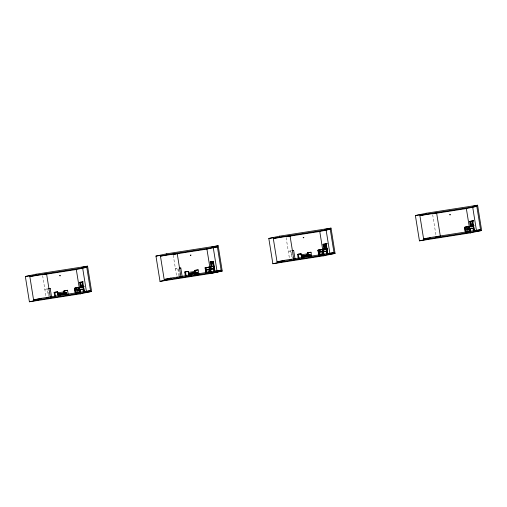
<?xml version="1.0" encoding="UTF-8"?>
<svg xmlns="http://www.w3.org/2000/svg" width="507" height="507" viewBox="0 0 507 507"><rect width="100%" height="100%" fill="white"/><g stroke="black" fill="none" stroke-linecap="round" stroke-linejoin="round"><path stroke-width="0.38" stroke-dasharray="2.54 1.9" d="M291.367 250.864L288.312 251.339L290.606 250.851L291.772 258.145M432.674 214.626L436.039 235.635M291.595 252.321L292.533 258.158M286.1 237.53L289.484 258.633M179.681 275.795L178.508 268.501L175.46 268.976L177.754 268.488L178.92 275.783M173.248 255.167L176.626 276.271M48.837 294.744L47.899 288.908L44.85 289.383L47.138 288.895L48.311 296.189M42.639 275.574L46.017 296.677"/><path stroke-width="0.76" d="M80.892 293.737L29.4 301.779L25.35 276.492L36.073 274.211L87.565 266.162L91.615 291.455L80.207 293.832M41.187 298.699L33.57 299.891L29.831 276.543L36.231 275.181L86.779 267.284L90.671 291.601M43.868 274.502L46.587 273.926L50.326 297.267M81.437 267.468L87.565 266.162M44.052 274.553L76.31 269.515L86.779 267.284M155.96 256.086L166.683 253.804L218.175 245.756L222.224 271.042L211.501 273.33L160.009 281.372L155.96 256.086L159.863 255.477M171.036 278.406L164.186 279.477L160.446 256.136L166.841 254.774L217.389 246.877L221.286 271.188L210.817 273.419M173.8 254.241L177.197 253.519L180.936 276.86L179.415 277.101M211.28 247.226L218.175 245.756M173.888 254.267L206.919 249.102L217.389 246.877M324.353 255.693L272.861 263.741L268.811 238.448L279.534 236.167L331.027 228.125L335.076 253.411L323.669 255.788M284.649 260.655L277.037 261.846L273.298 238.499L279.693 237.143L330.241 229.24L334.138 253.557M287.336 236.465L290.048 235.882L293.787 259.229M324.898 229.424L331.027 228.125M48.666 288.743L50.193 288.42L51.594 297.172M80.353 287.26L79.574 282.399L83.059 281.708M84.244 286.252L81.177 286.905L80.467 282.481L82.121 282.133L82.869 286.55M287.513 236.509L319.771 231.471L330.241 229.24M54.693 296.069L54.11 292.425L57.69 291.823L58.394 296.196M470.927 232.789L419.435 240.838L415.385 215.545L426.108 213.263L477.6 205.221L481.65 230.508L470.243 232.884M57.69 291.823L54.11 292.425M74.497 288.242L83.535 286.582L74.497 288.242L75.353 293.591M75.48 293.559L74.656 288.407L78.743 287.539L79.574 292.691L80.169 292.59L79.346 287.437L83.44 286.804L84.263 291.956M83.839 286.569L81.152 287.133L80.372 282.272M64.56 294.58L63.964 290.885L67.545 290.283L68.249 294.656M83.44 286.804L74.656 288.407M67.545 290.283L63.964 290.885M428.181 238.227L423.611 238.943L419.872 215.595L426.267 214.239L476.814 206.336L480.712 230.653M64.123 291.855L57.551 292.881L57.76 294.18M433.232 213.701L436.622 212.978L440.361 236.325L438.84 236.56M76.481 293.382L75.936 289.979L81.412 289.047M66.607 292.583L57.316 294.161L66.607 292.583L66.829 294.801M179.275 268.336L180.803 268.013L182.203 276.765M58.102 294.244L66.645 292.824L64.395 293.306M79.111 292.894L78.648 289.979L80.087 289.668L82.933 289.224L83.401 292.14M210.963 266.853L210.183 261.986L213.371 261.308L215.006 271.524M213.669 261.301L210.982 261.865L211.761 266.726M82.933 289.224L78.648 289.979M213.777 261.428L211.185 261.98L211.92 266.549L213.472 266.219M473.772 206.032L477.6 205.221M33.57 299.891L39.971 298.528L90.519 290.625L87.781 291.208M58.197 294.732L66.601 293.338L57.861 294.827M433.32 213.726L466.345 208.567L476.814 206.336M29.4 301.779L40.123 299.498L91.615 291.455M60.263 295.828L60.156 294.339M79.574 292.691L80.169 292.59M84.999 291.804L86.412 291.5L82.673 268.159M185.423 276.391L184.719 272.012L185.486 271.853L188.3 271.41L189.003 275.789M188.3 271.41L184.719 272.012M205.962 273.178L205.107 267.829L214.144 266.175M211.787 266.492L213.441 266.15L212.731 261.726L211.216 262.049M206.096 273.153L205.265 268L209.359 267.126L210.183 272.284M209.803 267.1L214.448 266.162M195.277 274.851L194.58 270.472L195.341 270.313L198.155 269.87L198.858 274.249M213.58 266.467L214.537 271.594M205.265 268L214.049 266.397L214.879 271.549M198.155 269.87L194.58 270.472M194.732 271.448L188.16 272.474M292.127 250.699L293.654 250.376L295.055 259.128M323.815 249.216L323.041 244.355L327.021 243.55M324.036 244.342L325.076 244.12M326.628 243.791L325.589 244.013L326.324 248.582M326.331 248.506L324.638 248.861L323.929 244.437L327.135 243.759M206.983 272.297L206.545 269.572L212.021 268.634L210.627 268.932M197.217 272.177L188.674 273.596L197.217 272.177L197.464 273.717M188.718 273.837L197.261 272.417L195.005 272.899M210.443 272.329L209.721 272.487L209.258 269.566L210.697 269.261L211.166 272.177M214.011 271.733L213.542 268.818L209.258 269.566M164.186 279.477L170.58 278.115L221.128 270.218L217.706 270.947M197.445 274.388L197.21 272.931L188.129 274.464L196.532 273.077M188.471 274.42L188.522 273.907M196.868 272.975L196.976 274.464M160.009 281.372L170.732 279.091L222.224 271.042M214.905 271.543L216.318 271.245M298.154 258.025L297.571 254.381L301.152 253.779L301.855 258.152M301.152 253.779L297.571 254.381M318.821 255.547L317.959 250.198L327.002 248.538L322.655 249.463M324.772 248.918L327.357 248.367M318.947 255.522L318.117 250.363L322.211 249.495L323.035 254.647L323.631 254.546L322.807 249.393L326.901 248.76L327.731 253.912M308.022 256.536L307.432 252.841L311.013 252.239L311.71 256.612M327.3 248.525L324.613 249.089L323.834 244.228M326.901 248.76L318.117 250.363M311.013 252.239L307.432 252.841M307.584 253.811L300.581 254.907M319.942 255.344L319.397 251.935L324.873 251.003M301.532 255.959L310.075 254.539L310.297 256.757M301.57 256.206L310.113 254.78M310.075 254.539L301.557 255.997M322.579 254.85L322.11 251.935L323.548 251.624L324.017 254.546M326.863 254.102L326.394 251.18L322.11 251.935M277.037 261.846L283.432 260.484L333.98 252.581L330.558 253.31M307.857 255.262L309.359 254.945M301.665 256.688L310.062 255.294L301.323 256.783M470.395 226.312L469.615 221.451L473.595 220.646M473.202 220.887L470.616 221.439L471.345 226.014L473.931 225.463M473.57 220.881L470.642 221.508M272.861 263.741L283.584 261.454L335.076 253.411M303.725 257.784L303.617 256.295M323.631 254.546L322.648 249.229M328.46 253.76L329.873 253.456L326.134 230.115M465.394 232.643L464.532 227.294L473.576 225.634M471.212 225.957L472.866 225.615L472.156 221.185M465.521 232.618L464.697 227.459L468.785 226.591L469.736 231.718L468.88 226.369M469.228 226.559L473.734 225.647M473.874 225.621L471.333 226.166L470.553 221.305L469.615 221.451M464.697 227.459L473.481 225.856L474.184 230.273M466.408 231.756L465.971 229.031L471.453 228.099L470.052 228.397M473.437 231.198L472.968 228.277L469.406 228.879L469.869 231.794L469.152 231.946L468.683 229.031L470.122 228.72L470.591 231.642M472.968 228.277L468.683 229.031M423.611 238.943L430.006 237.58L480.554 229.677L477.138 230.406M419.435 240.838L430.164 238.55L481.65 230.508M474.33 231.008L475.743 230.704M25.35 276.492L30.033 275.764M268.811 238.448L273.495 237.72M415.385 215.545L419.289 214.936M420.848 214.695L422.407 214.448M29.831 276.543L46.587 273.926M160.446 256.136L177.197 253.519M273.298 238.499L290.048 235.882M419.872 215.595L436.622 212.978M79.574 282.399L80.512 282.247L81.291 287.114M210.183 261.986L211.127 261.84L211.901 266.701M323.041 244.355L323.979 244.209L324.759 249.07M212.769 261.713L213.479 266.143M325.621 244.082L326.153 248.538M48.666 288.66L50.193 288.42M179.275 268.247L180.803 268.013M292.127 250.616L293.654 250.376M472.904 225.602L472.055 221.198M205.107 267.829L209.828 267.056M214.049 266.397L209.955 267.024L210.779 272.183M317.959 250.198L322.68 249.419M464.532 227.294L469.254 226.515M473.481 225.856L469.381 226.49L470.204 231.642M75.936 289.979L80.017 289.345M206.545 269.572L209.942 269.04M319.397 251.935L323.479 251.301M465.971 229.031L469.374 228.505M213.542 268.818L209.974 269.413L210.329 271.6M326.394 251.18L322.832 251.783L323.181 253.969M46.517 297.863L48.038 297.628M176.366 277.576L177.887 277.335M289.979 259.818L291.506 259.584M435.792 237.035L437.319 236.801M66.962 294.77L66.487 294.846L66.259 293.388M303.851 257.752L303.382 257.829L303.034 255.642M310.423 256.726L309.954 256.802L309.72 255.344M472.714 207.211L476.453 230.552M472.797 220.773L474.432 230.983M473.139 225.9L473.963 231.059M472.169 221.109L473.836 231.084M470.414 221.325L471.187 226.185M466.345 208.567L470.078 231.674M468.791 226.825L469.146 229.037M467.372 228.733L467.917 232.143M465.99 232.542L465.166 227.39L465.743 231.832M426.108 213.263L426.267 214.239M430.006 237.58L430.164 238.55M326.223 243.677L327.858 253.887M326.559 248.804L327.389 253.963M326.4 248.639L327.262 253.988M325.481 244.101L326.191 248.531M319.771 231.471L323.022 251.757M322.306 249.273L323.162 254.622M320.798 251.637L321.343 255.046M318.586 250.293L319.416 255.446M318.58 251.054L319.29 255.471M309.593 255.37L309.828 256.827M308.193 252.676L308.896 257.055M307.476 255.319L307.553 255.801M307.115 253.887L307.324 255.179M303.414 255.839L303.49 256.327M303.021 256.396L303.256 257.854M301.373 256.269L301.456 256.757M298.338 254.216L299.035 258.595M279.534 236.167L279.693 237.143M283.432 260.484L283.584 261.454M213.282 247.752L217.021 271.093M212.737 261.65L214.404 271.625M209.961 267.265L210.196 268.735M206.919 249.102L210.532 271.473M209.454 266.904L210.31 272.253M207.946 269.274L208.491 272.677M206.564 273.083L205.734 267.924L206.317 272.373M195.341 270.313L196.044 274.686M195.17 273.362L195.404 274.826M194.625 272.95L194.935 274.895M194.263 271.518L194.574 273.463M190.765 273.932L191 275.39M190.556 273.469L190.638 273.957M190.176 273.273L190.423 274.813M190.169 274.034L190.404 275.491M185.486 271.853L186.183 276.226M166.683 253.804L166.841 254.774M170.58 278.115L170.732 279.091M82.755 281.721L84.396 291.931M83.097 286.848L83.921 292.007M82.939 286.683L83.794 292.032M82.128 282.057L82.863 286.626M80.087 289.668L80.556 292.59M79.187 287.266L80.043 292.621M76.31 269.515L79.561 289.801M79.365 289.82L79.833 292.742M78.845 287.317L79.7 292.666M77.337 289.681L77.882 293.084M75.125 288.337L75.955 293.49M74.998 288.363L75.708 292.78M66.132 293.414L66.36 294.871M64.731 290.72L65.435 295.099M63.654 291.931L63.863 293.223M59.566 293.686L59.921 295.873M59.56 294.44L59.788 295.898M54.876 292.26L55.574 296.639M36.073 274.211L36.231 275.181M39.971 298.528L40.123 299.498M59.744 275.637C60.016 276.6 61.055 274.762 59.744 275.637M190.353 255.224C190.626 256.193 191.665 254.356 190.353 255.224M303.211 237.593C303.478 238.556 304.517 236.718 303.211 237.593M449.785 214.689C450.051 215.659 451.091 213.815 449.785 214.689"/></g></svg>
